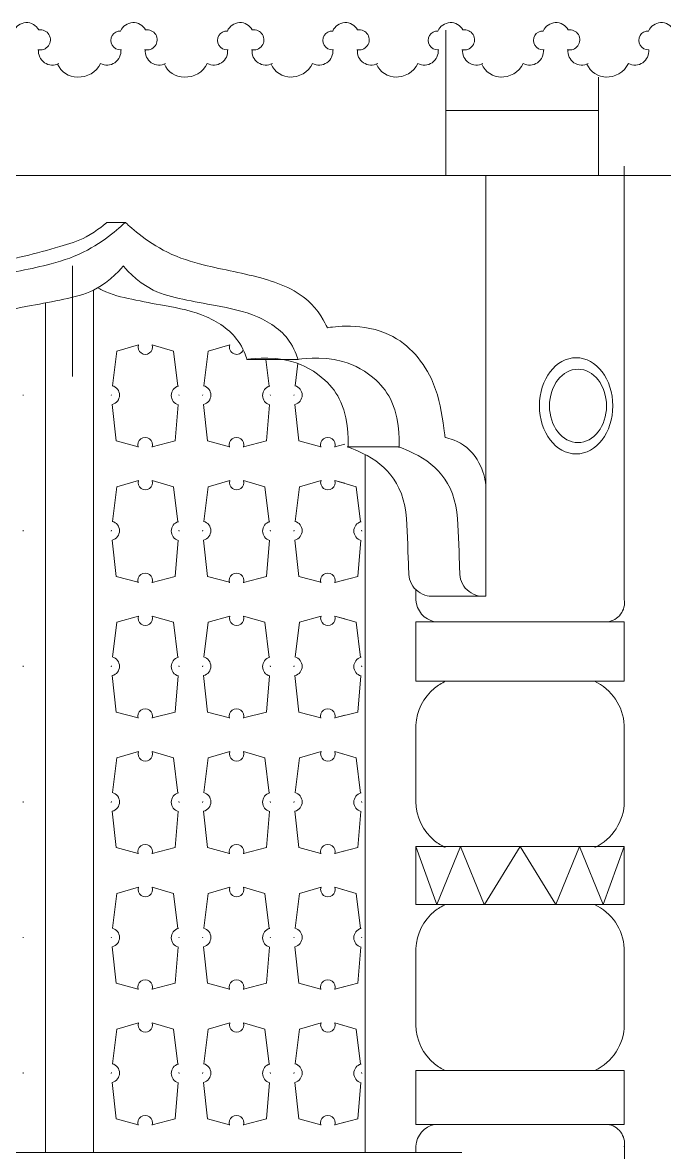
# Model space of a CAD drawing. Header units: millimetres. Extents: x 2399 to 111977, y 1313 to 59551.
# Drawn here: x 17006 to 18063, y 44698 to 46561 of the extents above; entities that cross this region are included whole.
import ezdxf

# ---------------------------------------------------------------- set-up
doc = ezdxf.new("R2010")
doc.units = ezdxf.units.MM
doc.layers.add('main line', color=7, linetype='Continuous', lineweight=13)

msp = doc.modelspace()

# ---------------------------------------------------------------- linework, layer by layer
at = {"layer": 'main line', "color": 7, "linetype": 'Continuous', "lineweight": 13}
for p, q in [((17702.5514, 46308.781), (17702.5514, 46548.3053)), ((17954.3429, 46308.781), (17954.3429, 46470.9113)), ((17702.5514, 46415.7989), (17954.3429, 46415.7989)), ((17996.6753, 45609.7199), (17996.6753, 46324.2577)), ((12798.8324, 46308.781), (18267.3302, 46308.781)), ((17768.4453, 45615.3063), (17768.4453, 46308.781)), ((17087.6648, 46159.4724), (17087.6648, 45977.2945)), ((17122.5063, 46119.5093), (17122.5063, 44698.128)), ((17043.6333, 46098.5704), (17043.6333, 44698.128)), ((17161.0358, 46019.0482), (17196.4297, 46029.391)), ((17219.1856, 46029.391), (17254.3424, 46019.0482)), ((17311.4286, 46019.0482), (17346.8226, 46029.391)), ((17153.8459, 45961.8144), (17161.0358, 46019.0482)), ((17254.3424, 46019.0482), (17261.5063, 45961.1341)), ((17304.2387, 45961.8144), (17311.4286, 46019.0482)), ((17459.3405, 46005.4979), (17375.2807, 46005.4979)), ((17406.4114, 46005.4979), (17411.8991, 45961.1341)), ((17454.6316, 45961.8144), (17459.2601, 45998.6587)), ((17006.6438, 45945.8021), (17006.4606, 45947.2603)), ((17151.8343, 45945.8021), (17152.0175, 45947.2603)), ((17160.0102, 45871.1693), (17153.4379, 45931.1642)), ((17262.0771, 45930.7353), (17256.8362, 45871.1693)), ((17263.2224, 45947.2603), (17263.4028, 45945.8021)), ((17302.2272, 45945.8021), (17302.4104, 45947.2603)), ((17310.403, 45871.1693), (17303.8308, 45931.1642)), ((17412.47, 45930.7353), (17407.2291, 45871.1693)), ((17413.6153, 45947.2603), (17413.7957, 45945.8021)), ((17452.6201, 45945.8021), (17452.8033, 45947.2603)), ((17460.7959, 45871.1693), (17454.2236, 45931.1642)), ((17196.106, 45861.4519), (17160.0102, 45871.1693)), ((17256.8362, 45871.1693), (17219.192, 45861.3664)), ((17346.4989, 45861.4519), (17310.403, 45871.1693)), ((17407.2291, 45871.1693), (17369.5849, 45861.3664)), ((17496.8918, 45861.4519), (17460.7959, 45871.1693)), ((17536.6461, 45865.707), (17519.9777, 45861.3664)), ((17624.6057, 45861.2704), (17540.5459, 45861.2704)), ((17570.1054, 44698.128), (17570.1054, 45847.6994)), ((17161.0358, 45795.5263), (17196.4297, 45805.869)), ((17219.1856, 45805.869), (17254.3424, 45795.5263)), ((17311.4286, 45795.5263), (17346.8226, 45805.869)), ((17369.5785, 45805.869), (17404.7353, 45795.5263)), ((17497.2155, 45805.869), (17461.8215, 45795.5263)), ((17519.9713, 45805.869), (17536.6759, 45801.1355)), ((17519.9713, 45805.869), (17555.1281, 45795.5263)), ((17153.8459, 45738.2925), (17161.0358, 45795.5263)), ((17254.3424, 45795.5263), (17261.5063, 45737.6121)), ((17304.2387, 45738.2925), (17311.4286, 45795.5263)), ((17404.7353, 45795.5263), (17411.8991, 45737.6121)), ((17454.6316, 45738.2925), (17461.8215, 45795.5263)), ((17555.1281, 45795.5263), (17562.292, 45737.6121)), ((17006.6438, 45722.2802), (17006.4606, 45723.7383)), ((17151.8343, 45722.2802), (17152.0175, 45723.7383)), ((17160.0102, 45647.6473), (17153.4379, 45707.6423)), ((17262.0771, 45707.2134), (17256.8362, 45647.6473)), ((17263.2224, 45723.7383), (17263.4028, 45722.2802)), ((17302.2272, 45722.2802), (17302.4104, 45723.7383)), ((17310.403, 45647.6473), (17303.8308, 45707.6423)), ((17412.47, 45707.2134), (17407.2291, 45647.6473)), ((17413.6153, 45723.7383), (17413.7957, 45722.2802)), ((17452.6201, 45722.2802), (17452.8033, 45723.7383)), ((17460.7959, 45647.6473), (17454.2236, 45707.6423)), ((17562.8629, 45707.2134), (17557.622, 45647.6473)), ((17564.0082, 45723.7383), (17564.1886, 45722.2802)), ((17196.106, 45637.9299), (17160.0102, 45647.6473)), ((17256.8362, 45647.6473), (17219.192, 45637.8444)), ((17346.4989, 45637.9299), (17310.403, 45647.6473)), ((17407.2291, 45647.6473), (17369.5849, 45637.8444)), ((17496.8918, 45637.9299), (17460.7959, 45647.6473)), ((17557.622, 45647.6473), (17519.9777, 45637.8444)), ((17536.6461, 45642.185), (17519.9777, 45637.8444)), ((17653.2422, 45608.6844), (17653.2422, 45625.8484)), ((17675.359, 45615.3063), (17759.4187, 45615.3063)), ((17161.0358, 45572.0043), (17196.4297, 45582.3471)), ((17219.1856, 45582.3471), (17254.3424, 45572.0043)), ((17311.4286, 45572.0043), (17346.8226, 45582.3471)), ((17369.5785, 45582.3471), (17404.7353, 45572.0043)), ((17497.2155, 45582.3471), (17461.8215, 45572.0043)), ((17519.9713, 45582.3471), (17555.1281, 45572.0043)), ((17519.9713, 45582.3471), (17536.6759, 45577.6136)), ((17153.8459, 45514.7705), (17161.0358, 45572.0043)), ((17254.3424, 45572.0043), (17261.5063, 45514.0902)), ((17304.2387, 45514.7705), (17311.4286, 45572.0043)), ((17404.7353, 45572.0043), (17411.8991, 45514.0902)), ((17454.6316, 45514.7705), (17461.8215, 45572.0043)), ((17555.1281, 45572.0043), (17562.292, 45514.0902)), ((17653.2422, 45474.8649), (17653.2422, 45572.78)), ((17653.2422, 45572.78), (17684.3855, 45572.78)), ((17684.3855, 45572.78), (17996.6753, 45572.78)), ((17996.6753, 45474.8649), (17996.6753, 45572.78)), ((17006.6438, 45498.7582), (17006.4606, 45500.2164)), ((17151.8343, 45498.7582), (17152.0175, 45500.2164)), ((17160.0102, 45424.1254), (17153.4379, 45484.1203)), ((17262.0771, 45483.6914), (17256.8362, 45424.1254)), ((17263.2224, 45500.2164), (17263.4028, 45498.7582)), ((17302.2272, 45498.7582), (17302.4104, 45500.2164)), ((17310.403, 45424.1254), (17303.8308, 45484.1203)), ((17412.47, 45483.6914), (17407.2291, 45424.1254)), ((17413.6153, 45500.2164), (17413.7957, 45498.7582)), ((17452.6201, 45498.7582), (17452.8033, 45500.2164)), ((17460.7959, 45424.1254), (17454.2236, 45484.1203)), ((17562.8629, 45483.6914), (17557.622, 45424.1254)), ((17564.0082, 45500.2164), (17564.1886, 45498.7582)), ((17653.2422, 45474.8649), (17684.3855, 45474.8649)), ((17684.3855, 45474.8649), (17996.6753, 45474.8649)), ((17196.106, 45414.408), (17160.0102, 45424.1254)), ((17256.8362, 45424.1254), (17219.192, 45414.3225)), ((17346.4989, 45414.408), (17310.403, 45424.1254)), ((17407.2291, 45424.1254), (17369.5849, 45414.3225)), ((17496.8918, 45414.408), (17460.7959, 45424.1254)), ((17557.622, 45424.1254), (17519.9777, 45414.3225)), ((17536.6461, 45418.6631), (17519.9777, 45414.3225)), ((17653.2422, 45276.5234), (17653.2422, 45402.3183)), ((17996.6753, 45276.5234), (17996.6753, 45402.3183)), ((17161.0358, 45348.4824), (17196.4297, 45358.8251)), ((17219.1856, 45358.8251), (17254.3424, 45348.4824)), ((17311.4286, 45348.4824), (17346.8226, 45358.8251)), ((17369.5785, 45358.8251), (17404.7353, 45348.4824)), ((17497.2155, 45358.8251), (17461.8215, 45348.4824)), ((17519.9713, 45358.8251), (17555.1281, 45348.4824)), ((17519.9713, 45358.8251), (17536.6759, 45354.0916)), ((17153.8459, 45291.2486), (17161.0358, 45348.4824)), ((17254.3424, 45348.4824), (17261.5063, 45290.5682)), ((17304.2387, 45291.2486), (17311.4286, 45348.4824)), ((17404.7353, 45348.4824), (17411.8991, 45290.5682)), ((17454.6316, 45291.2486), (17461.8215, 45348.4824)), ((17555.1281, 45348.4824), (17562.292, 45290.5682)), ((17006.6438, 45275.2363), (17006.4606, 45276.6944)), ((17151.8343, 45275.2363), (17152.0175, 45276.6944)), ((17160.0102, 45200.6034), (17153.4379, 45260.5984)), ((17262.0771, 45260.1695), (17256.8362, 45200.6034)), ((17263.2224, 45276.6944), (17263.4028, 45275.2363)), ((17302.2272, 45275.2363), (17302.4104, 45276.6944)), ((17310.403, 45200.6034), (17303.8308, 45260.5984)), ((17412.47, 45260.1695), (17407.2291, 45200.6034)), ((17413.6153, 45276.6944), (17413.7957, 45275.2363)), ((17452.6201, 45275.2363), (17452.8033, 45276.6944)), ((17460.7959, 45200.6034), (17454.2236, 45260.5984)), ((17562.8629, 45260.1695), (17557.622, 45200.6034)), ((17564.0082, 45276.6944), (17564.1886, 45275.2363)), ((17196.106, 45190.886), (17160.0102, 45200.6034)), ((17256.8362, 45200.6034), (17219.192, 45190.8005)), ((17346.4989, 45190.886), (17310.403, 45200.6034)), ((17407.2291, 45200.6034), (17369.5849, 45190.8005)), ((17496.8918, 45190.886), (17460.7959, 45200.6034)), ((17557.622, 45200.6034), (17519.9777, 45190.8005)), ((17536.6461, 45195.1411), (17519.9777, 45190.8005)), ((17684.3855, 45117.466), (17653.2422, 45202.6349)), ((17653.2422, 45202.6349), (17684.3855, 45202.6349)), ((17653.2422, 45106.9526), (17653.2422, 45202.6349)), ((17684.3855, 45202.6349), (17996.6753, 45202.6349)), ((17726.9999, 45202.6349), (17688.2299, 45106.9526)), ((17765.7698, 45106.9526), (17726.9999, 45202.6349)), ((17766.3466, 45106.9526), (17824.9588, 45202.6349)), ((17824.9588, 45202.6349), (17884.1477, 45106.9526)), ((17884.1477, 45106.9526), (17922.9177, 45202.6349)), ((17922.9177, 45202.6349), (17961.6876, 45106.9526)), ((17961.6876, 45106.9526), (17996.6753, 45202.6349)), ((17996.6753, 45106.9526), (17996.6753, 45202.6349)), ((17161.0358, 45124.9604), (17196.4297, 45135.3032)), ((17219.1856, 45135.3032), (17254.3424, 45124.9604)), ((17311.4286, 45124.9604), (17346.8226, 45135.3032)), ((17369.5785, 45135.3032), (17404.7353, 45124.9604)), ((17497.2155, 45135.3032), (17461.8215, 45124.9604)), ((17519.9713, 45135.3032), (17555.1281, 45124.9604)), ((17519.9713, 45135.3032), (17536.6759, 45130.5697)), ((17153.8459, 45067.7266), (17161.0358, 45124.9604)), ((17254.3424, 45124.9604), (17261.5063, 45067.0463)), ((17304.2387, 45067.7266), (17311.4286, 45124.9604)), ((17404.7353, 45124.9604), (17411.8991, 45067.0463)), ((17454.6316, 45067.7266), (17461.8215, 45124.9604)), ((17555.1281, 45124.9604), (17562.292, 45067.0463)), ((17688.2299, 45106.9526), (17684.3855, 45117.466)), ((17653.2422, 45106.9526), (17684.3855, 45106.9526)), ((17684.3855, 45106.9526), (17996.6753, 45106.9526)), ((17006.6438, 45051.7143), (17006.4606, 45053.1725)), ((17151.8343, 45051.7143), (17152.0175, 45053.1725)), ((17160.0102, 44977.0815), (17153.4379, 45037.0764)), ((17262.0771, 45036.6475), (17256.8362, 44977.0815)), ((17263.2224, 45053.1725), (17263.4028, 45051.7143)), ((17302.2272, 45051.7143), (17302.4104, 45053.1725)), ((17310.403, 44977.0815), (17303.8308, 45037.0764)), ((17412.47, 45036.6475), (17407.2291, 44977.0815)), ((17413.6153, 45053.1725), (17413.7957, 45051.7143)), ((17452.6201, 45051.7143), (17452.8033, 45053.1725)), ((17460.7959, 44977.0815), (17454.2236, 45037.0764)), ((17562.8629, 45036.6475), (17557.622, 44977.0815)), ((17564.0082, 45053.1725), (17564.1886, 45051.7143)), ((17653.2422, 44908.6111), (17653.2422, 45034.406)), ((17996.6753, 44908.6111), (17996.6753, 45034.406)), ((17196.106, 44967.3641), (17160.0102, 44977.0815)), ((17256.8362, 44977.0815), (17219.192, 44967.2786)), ((17346.4989, 44967.3641), (17310.403, 44977.0815)), ((17407.2291, 44977.0815), (17369.5849, 44967.2786)), ((17496.8918, 44967.3641), (17460.7959, 44977.0815)), ((17557.622, 44977.0815), (17519.9777, 44967.2786)), ((17536.6461, 44971.6192), (17519.9777, 44967.2786)), ((17161.0358, 44901.4385), (17196.4297, 44911.7812)), ((17219.1856, 44911.7812), (17254.3424, 44901.4385)), ((17311.4286, 44901.4385), (17346.8226, 44911.7812)), ((17369.5785, 44911.7812), (17404.7353, 44901.4385)), ((17497.2155, 44911.7812), (17461.8215, 44901.4385)), ((17519.9713, 44911.7812), (17555.1281, 44901.4385)), ((17519.9713, 44911.7812), (17536.6759, 44907.0477)), ((17153.8459, 44844.2047), (17161.0358, 44901.4385)), ((17254.3424, 44901.4385), (17261.5063, 44843.5243)), ((17304.2387, 44844.2047), (17311.4286, 44901.4385)), ((17404.7353, 44901.4385), (17411.8991, 44843.5243)), ((17454.6316, 44844.2047), (17461.8215, 44901.4385)), ((17555.1281, 44901.4385), (17562.292, 44843.5243)), ((17653.2422, 44744.3672), (17653.2422, 44833.0405)), ((17653.2422, 44833.0405), (17684.3855, 44833.0405)), ((17684.3855, 44833.0405), (17996.6753, 44833.0405)), ((17996.6753, 44744.3672), (17996.6753, 44833.0405)), ((17006.6438, 44828.1924), (17006.4606, 44829.6505)), ((17151.8343, 44828.1924), (17152.0175, 44829.6505)), ((17160.0102, 44753.5595), (17153.4379, 44813.5545)), ((17262.0771, 44813.1256), (17256.8362, 44753.5595)), ((17263.2224, 44829.6505), (17263.4028, 44828.1924)), ((17302.2272, 44828.1924), (17302.4104, 44829.6505)), ((17310.403, 44753.5595), (17303.8308, 44813.5545)), ((17412.47, 44813.1256), (17407.2291, 44753.5595)), ((17413.6153, 44829.6505), (17413.7957, 44828.1924)), ((17452.6201, 44828.1924), (17452.8033, 44829.6505)), ((17460.7959, 44753.5595), (17454.2236, 44813.5545)), ((17562.8629, 44813.1256), (17557.622, 44753.5595)), ((17564.0082, 44829.6505), (17564.1886, 44828.1924)), ((17196.106, 44743.8421), (17160.0102, 44753.5595)), ((17256.8362, 44753.5595), (17219.192, 44743.7566)), ((17346.4989, 44743.8421), (17310.403, 44753.5595)), ((17407.2291, 44753.5595), (17369.5849, 44743.7566)), ((17496.8918, 44743.8421), (17460.7959, 44753.5595)), ((17557.622, 44753.5595), (17519.9777, 44743.7566)), ((17536.6461, 44748.0972), (17519.9777, 44743.7566)), ((17653.2422, 44744.3672), (17684.3855, 44744.3672)), ((17684.3855, 44744.3672), (17996.6753, 44744.3672)), ((17653.2422, 44708.4628), (17653.2422, 44698.128)), ((17997.0873, 44122.3986), (17997.0873, 44712.0312)), ((16621.832, 44698.128), (17729.3653, 44698.128))]:
    msp.add_line(p, q, dxfattribs=at)
at = {"layer": 'main line', "color": 7, "linetype": 'Continuous', "lineweight": 13, "flags": 128}
for points in [[(17030.8333, 46516.0211, 1.219803903), (17032.2638, 46548.703, 0.63216014), (16991.2998, 46546.7048, 1.067465283), (16991.5345, 46516.0211, -0.60309642), (16958.1428, 46493.2549)], [(17030.8333, 46516.0211, 1.219803903), (17032.2638, 46548.703, 0.63216014), (16991.2998, 46546.7048, 1.067465283), (16991.5345, 46516.0211, -0.60309642), (16958.1428, 46493.2549)], [(17030.8333, 46516.0211, 1.219803903), (17032.2638, 46548.703, 0.63216014), (16991.2998, 46546.7048, 1.067465283), (16991.5345, 46516.0211, -0.60309642), (16958.1428, 46493.2549)], [(17030.8333, 46516.0211, 1.219803903), (17032.2638, 46548.703, 0.63216014), (16991.2998, 46546.7048, 1.067465283), (16991.5345, 46516.0211, -0.60309642), (16958.1428, 46493.2549)], [(17030.8333, 46516.0211, 1.219803903), (17032.2638, 46548.703, 0.63216014), (16991.2998, 46546.7048, 1.067465283), (16991.5345, 46516.0211, -0.60309642), (16958.1428, 46493.2549)], [(17030.8333, 46516.0211, 1.219803903), (17032.2638, 46548.703, 0.63216014), (16991.2998, 46546.7048, 1.067465283), (16991.5345, 46516.0211, -0.60309642), (16958.1428, 46493.2549)], [(17206.7, 46516.0211, 1.219803903), (17208.1305, 46548.703, 0.63216014), (17167.1665, 46546.7048, 1.067465283), (17167.4012, 46516.0211, -0.60309642), (17134.0094, 46493.2549)], [(17206.7, 46516.0211, 1.219803903), (17208.1305, 46548.703, 0.63216014), (17167.1665, 46546.7048, 1.067465283), (17167.4012, 46516.0211, -0.60309642), (17134.0094, 46493.2549)], [(17206.7, 46516.0211, 1.219803903), (17208.1305, 46548.703, 0.63216014), (17167.1665, 46546.7048, 1.067465283), (17167.4012, 46516.0211, -0.60309642), (17134.0094, 46493.2549)], [(17206.7, 46516.0211, 1.219803903), (17208.1305, 46548.703, 0.63216014), (17167.1665, 46546.7048, 1.067465283), (17167.4012, 46516.0211, -0.60309642), (17134.0094, 46493.2549)], [(17206.7, 46516.0211, 1.219803903), (17208.1305, 46548.703, 0.63216014), (17167.1665, 46546.7048, 1.067465283), (17167.4012, 46516.0211, -0.60309642), (17134.0094, 46493.2549)], [(17206.7, 46516.0211, 1.219803903), (17208.1305, 46548.703, 0.63216014), (17167.1665, 46546.7048, 1.067465283), (17167.4012, 46516.0211, -0.60309642), (17134.0094, 46493.2549)], [(17382.5667, 46516.0211, 1.219803903), (17383.9972, 46548.703, 0.63216014), (17343.0331, 46546.7048, 1.067465283), (17343.2679, 46516.0211, -0.60309642), (17309.8761, 46493.2549)], [(17382.5667, 46516.0211, 1.219803903), (17383.9972, 46548.703, 0.63216014), (17343.0331, 46546.7048, 1.067465283), (17343.2679, 46516.0211, -0.60309642), (17309.8761, 46493.2549)], [(17382.5667, 46516.0211, 1.219803903), (17383.9972, 46548.703, 0.63216014), (17343.0331, 46546.7048, 1.067465283), (17343.2679, 46516.0211, -0.60309642), (17309.8761, 46493.2549)], [(17382.5667, 46516.0211, 1.219803903), (17383.9972, 46548.703, 0.63216014), (17343.0331, 46546.7048, 1.067465283), (17343.2679, 46516.0211, -0.60309642), (17309.8761, 46493.2549)], [(17382.5667, 46516.0211, 1.219803903), (17383.9972, 46548.703, 0.63216014), (17343.0331, 46546.7048, 1.067465283), (17343.2679, 46516.0211, -0.60309642), (17309.8761, 46493.2549)], [(17382.5667, 46516.0211, 1.219803903), (17383.9972, 46548.703, 0.63216014), (17343.0331, 46546.7048, 1.067465283), (17343.2679, 46516.0211, -0.60309642), (17309.8761, 46493.2549)], [(17555.9787, 46516.0211, 1.219803903), (17557.4091, 46548.703, 0.63216014), (17516.4451, 46546.7048, 1.067465283), (17516.6799, 46516.0211, -0.60309642), (17483.2881, 46493.2549)], [(17555.9787, 46516.0211, 1.219803903), (17557.4091, 46548.703, 0.63216014), (17516.4451, 46546.7048, 1.067465283), (17516.6799, 46516.0211, -0.60309642), (17483.2881, 46493.2549)], [(17555.9787, 46516.0211, 1.219803903), (17557.4091, 46548.703, 0.63216014), (17516.4451, 46546.7048, 1.067465283), (17516.6799, 46516.0211, -0.60309642), (17483.2881, 46493.2549)], [(17555.9787, 46516.0211, 1.219803903), (17557.4091, 46548.703, 0.63216014), (17516.4451, 46546.7048, 1.067465283), (17516.6799, 46516.0211, -0.60309642), (17483.2881, 46493.2549)], [(17555.9787, 46516.0211, 1.219803903), (17557.4091, 46548.703, 0.63216014), (17516.4451, 46546.7048, 1.067465283), (17516.6799, 46516.0211, -0.60309642), (17483.2881, 46493.2549)], [(17555.9787, 46516.0211, 1.219803903), (17557.4091, 46548.703, 0.63216014), (17516.4451, 46546.7048, 1.067465283), (17516.6799, 46516.0211, -0.60309642), (17483.2881, 46493.2549)], [(17729.3907, 46516.0211, 1.219803903), (17730.8211, 46548.703, 0.63216014), (17689.8571, 46546.7048, 1.067465283), (17690.0918, 46516.0211, -0.60309642), (17656.7001, 46493.2549)], [(17729.3907, 46516.0211, 1.219803903), (17730.8211, 46548.703, 0.63216014), (17689.8571, 46546.7048, 1.067465283), (17690.0918, 46516.0211, -0.60309642), (17656.7001, 46493.2549)], [(17729.3907, 46516.0211, 1.219803903), (17730.8211, 46548.703, 0.63216014), (17689.8571, 46546.7048, 1.067465283), (17690.0918, 46516.0211, -0.60309642), (17656.7001, 46493.2549)], [(17729.3907, 46516.0211, 1.219803903), (17730.8211, 46548.703, 0.63216014), (17689.8571, 46546.7048, 1.067465283), (17690.0918, 46516.0211, -0.60309642), (17656.7001, 46493.2549)], [(17729.3907, 46516.0211, 1.219803903), (17730.8211, 46548.703, 0.63216014), (17689.8571, 46546.7048, 1.067465283), (17690.0918, 46516.0211, -0.60309642), (17656.7001, 46493.2549)], [(17729.3907, 46516.0211, 1.219803903), (17730.8211, 46548.703, 0.63216014), (17689.8571, 46546.7048, 1.067465283), (17690.0918, 46516.0211, -0.60309642), (17656.7001, 46493.2549)], [(17902.8026, 46516.0211, 1.219803903), (17904.2331, 46548.703, 0.63216014), (17863.269, 46546.7048, 1.067465283), (17863.5038, 46516.0211, -0.60309642), (17830.112, 46493.2549)], [(17902.8026, 46516.0211, 1.219803903), (17904.2331, 46548.703, 0.63216014), (17863.269, 46546.7048, 1.067465283), (17863.5038, 46516.0211, -0.60309642), (17830.112, 46493.2549)], [(17902.8026, 46516.0211, 1.219803903), (17904.2331, 46548.703, 0.63216014), (17863.269, 46546.7048, 1.067465283), (17863.5038, 46516.0211, -0.60309642), (17830.112, 46493.2549)], [(17902.8026, 46516.0211, 1.219803903), (17904.2331, 46548.703, 0.63216014), (17863.269, 46546.7048, 1.067465283), (17863.5038, 46516.0211, -0.60309642), (17830.112, 46493.2549)], [(17902.8026, 46516.0211, 1.219803903), (17904.2331, 46548.703, 0.63216014), (17863.269, 46546.7048, 1.067465283), (17863.5038, 46516.0211, -0.60309642), (17830.112, 46493.2549)], [(17902.8026, 46516.0211, 1.219803903), (17904.2331, 46548.703, 0.63216014), (17863.269, 46546.7048, 1.067465283), (17863.5038, 46516.0211, -0.60309642), (17830.112, 46493.2549)], [(18076.2146, 46516.0211, 1.219803903), (18077.645, 46548.703, 0.63216014), (18036.681, 46546.7048, 1.067465283), (18036.9158, 46516.0211, -0.60309642), (18003.524, 46493.2549)], [(18076.2146, 46516.0211, 1.219803903), (18077.645, 46548.703, 0.63216014), (18036.681, 46546.7048, 1.067465283), (18036.9158, 46516.0211, -0.60309642), (18003.524, 46493.2549)], [(18076.2146, 46516.0211, 1.219803903), (18077.645, 46548.703, 0.63216014), (18036.681, 46546.7048, 1.067465283), (18036.9158, 46516.0211, -0.60309642), (18003.524, 46493.2549)], [(18076.2146, 46516.0211, 1.219803903), (18077.645, 46548.703, 0.63216014), (18036.681, 46546.7048, 1.067465283), (18036.9158, 46516.0211, -0.60309642), (18003.524, 46493.2549)], [(18076.2146, 46516.0211, 1.219803903), (18077.645, 46548.703, 0.63216014), (18036.681, 46546.7048, 1.067465283), (18036.9158, 46516.0211, -0.60309642), (18003.524, 46493.2549)], [(18076.2146, 46516.0211, 1.219803903), (18077.645, 46548.703, 0.63216014), (18036.681, 46546.7048, 1.067465283), (18036.9158, 46516.0211, -0.60309642), (18003.524, 46493.2549)], [(17032.031, 46516.0211, 0.60309642), (17065.4228, 46493.2549)], [(17032.031, 46516.0211, 0.60309642), (17065.4228, 46493.2549)], [(17032.031, 46516.0211, 0.60309642), (17065.4228, 46493.2549)], [(17032.031, 46516.0211, 0.60309642), (17065.4228, 46493.2549)], [(17032.031, 46516.0211, 0.60309642), (17065.4228, 46493.2549)], [(17032.031, 46516.0211, 0.60309642), (17065.4228, 46493.2549)], [(17168.5989, 46516.0211, -0.017938026), (17167.4276, 46515.7773)], [(17168.5989, 46516.0211, -0.017938026), (17167.4276, 46515.7773)], [(17168.5989, 46516.0211, -0.017938026), (17167.4276, 46515.7773)], [(17168.5989, 46516.0211, -0.017938026), (17167.4276, 46515.7773)], [(17168.5989, 46516.0211, -0.017938026), (17167.4276, 46515.7773)], [(17168.5989, 46516.0211, -0.017938026), (17167.4276, 46515.7773)], [(17207.8977, 46516.0211, 0.60309642), (17241.2895, 46493.2549)], [(17207.8977, 46516.0211, 0.60309642), (17241.2895, 46493.2549)], [(17207.8977, 46516.0211, 0.60309642), (17241.2895, 46493.2549)], [(17207.8977, 46516.0211, 0.60309642), (17241.2895, 46493.2549)], [(17207.8977, 46516.0211, 0.60309642), (17241.2895, 46493.2549)], [(17207.8977, 46516.0211, 0.60309642), (17241.2895, 46493.2549)], [(17344.4656, 46516.0211, -0.017938026), (17343.2943, 46515.7773)], [(17344.4656, 46516.0211, -0.017938026), (17343.2943, 46515.7773)], [(17344.4656, 46516.0211, -0.017938026), (17343.2943, 46515.7773)], [(17344.4656, 46516.0211, -0.017938026), (17343.2943, 46515.7773)], [(17344.4656, 46516.0211, -0.017938026), (17343.2943, 46515.7773)], [(17344.4656, 46516.0211, -0.017938026), (17343.2943, 46515.7773)], [(17383.7644, 46516.0211, 0.60309642), (17417.1562, 46493.2549)], [(17383.7644, 46516.0211, 0.60309642), (17417.1562, 46493.2549)], [(17383.7644, 46516.0211, 0.60309642), (17417.1562, 46493.2549)], [(17383.7644, 46516.0211, 0.60309642), (17417.1562, 46493.2549)], [(17383.7644, 46516.0211, 0.60309642), (17417.1562, 46493.2549)], [(17383.7644, 46516.0211, 0.60309642), (17417.1562, 46493.2549)], [(17517.8776, 46516.0211, -0.017938026), (17516.7062, 46515.7773)], [(17517.8776, 46516.0211, -0.017938026), (17516.7062, 46515.7773)], [(17517.8776, 46516.0211, -0.017938026), (17516.7062, 46515.7773)], [(17517.8776, 46516.0211, -0.017938026), (17516.7062, 46515.7773)], [(17517.8776, 46516.0211, -0.017938026), (17516.7062, 46515.7773)], [(17517.8776, 46516.0211, -0.017938026), (17516.7062, 46515.7773)], [(17557.1764, 46516.0211, 0.60309642), (17590.5682, 46493.2549)], [(17557.1764, 46516.0211, 0.60309642), (17590.5682, 46493.2549)], [(17557.1764, 46516.0211, 0.60309642), (17590.5682, 46493.2549)], [(17557.1764, 46516.0211, 0.60309642), (17590.5682, 46493.2549)], [(17557.1764, 46516.0211, 0.60309642), (17590.5682, 46493.2549)], [(17557.1764, 46516.0211, 0.60309642), (17590.5682, 46493.2549)], [(17691.2895, 46516.0211, -0.017938026), (17690.1182, 46515.7773)], [(17691.2895, 46516.0211, -0.017938026), (17690.1182, 46515.7773)], [(17691.2895, 46516.0211, -0.017938026), (17690.1182, 46515.7773)], [(17691.2895, 46516.0211, -0.017938026), (17690.1182, 46515.7773)], [(17691.2895, 46516.0211, -0.017938026), (17690.1182, 46515.7773)], [(17691.2895, 46516.0211, -0.017938026), (17690.1182, 46515.7773)], [(17730.5884, 46516.0211, 0.60309642), (17763.9801, 46493.2549)], [(17730.5884, 46516.0211, 0.60309642), (17763.9801, 46493.2549)], [(17730.5884, 46516.0211, 0.60309642), (17763.9801, 46493.2549)], [(17730.5884, 46516.0211, 0.60309642), (17763.9801, 46493.2549)], [(17730.5884, 46516.0211, 0.60309642), (17763.9801, 46493.2549)], [(17730.5884, 46516.0211, 0.60309642), (17763.9801, 46493.2549)], [(17864.7015, 46516.0211, -0.017938026), (17863.5302, 46515.7773)], [(17864.7015, 46516.0211, -0.017938026), (17863.5302, 46515.7773)], [(17864.7015, 46516.0211, -0.017938026), (17863.5302, 46515.7773)], [(17864.7015, 46516.0211, -0.017938026), (17863.5302, 46515.7773)], [(17864.7015, 46516.0211, -0.017938026), (17863.5302, 46515.7773)], [(17864.7015, 46516.0211, -0.017938026), (17863.5302, 46515.7773)], [(17904.0003, 46516.0211, 0.60309642), (17937.3921, 46493.2549)], [(17904.0003, 46516.0211, 0.60309642), (17937.3921, 46493.2549)], [(17904.0003, 46516.0211, 0.60309642), (17937.3921, 46493.2549)], [(17904.0003, 46516.0211, 0.60309642), (17937.3921, 46493.2549)], [(17904.0003, 46516.0211, 0.60309642), (17937.3921, 46493.2549)], [(17904.0003, 46516.0211, 0.60309642), (17937.3921, 46493.2549)], [(17063.3084, 46492.27, 0.304535594), (17096.0818, 46470.9113)], [(17063.3084, 46492.27, 0.304535594), (17096.0818, 46470.9113)], [(17063.3084, 46492.27, 0.304535594), (17096.0818, 46470.9113)], [(17063.3084, 46492.27, 0.304535594), (17096.0818, 46470.9113)], [(17063.3084, 46492.27, 0.304535594), (17096.0818, 46470.9113)], [(17063.3084, 46492.27, 0.304535594), (17096.0818, 46470.9113)], [(17096.0818, 46470.9113, 0.304535594), (17134.0094, 46493.2549)], [(17096.0818, 46470.9113, 0.304535594), (17134.0094, 46493.2549)], [(17096.0818, 46470.9113, 0.304535594), (17134.0094, 46493.2549)], [(17096.0818, 46470.9113, 0.304535594), (17134.0094, 46493.2549)], [(17096.0818, 46470.9113, 0.304535594), (17134.0094, 46493.2549)], [(17096.0818, 46470.9113, 0.304535594), (17134.0094, 46493.2549)], [(17239.1751, 46492.27, 0.304535594), (17271.9485, 46470.9113)], [(17239.1751, 46492.27, 0.304535594), (17271.9485, 46470.9113)], [(17239.1751, 46492.27, 0.304535594), (17271.9485, 46470.9113)], [(17239.1751, 46492.27, 0.304535594), (17271.9485, 46470.9113)], [(17239.1751, 46492.27, 0.304535594), (17271.9485, 46470.9113)], [(17239.1751, 46492.27, 0.304535594), (17271.9485, 46470.9113)], [(17271.9485, 46470.9113, 0.304535594), (17309.8761, 46493.2549)], [(17271.9485, 46470.9113, 0.304535594), (17309.8761, 46493.2549)], [(17271.9485, 46470.9113, 0.304535594), (17309.8761, 46493.2549)], [(17271.9485, 46470.9113, 0.304535594), (17309.8761, 46493.2549)], [(17271.9485, 46470.9113, 0.304535594), (17309.8761, 46493.2549)], [(17271.9485, 46470.9113, 0.304535594), (17309.8761, 46493.2549)], [(17415.0418, 46492.27, 0.304535594), (17447.8151, 46470.9113)], [(17415.0418, 46492.27, 0.304535594), (17447.8151, 46470.9113)], [(17415.0418, 46492.27, 0.304535594), (17447.8151, 46470.9113)], [(17415.0418, 46492.27, 0.304535594), (17447.8151, 46470.9113)], [(17415.0418, 46492.27, 0.304535594), (17447.8151, 46470.9113)], [(17415.0418, 46492.27, 0.304535594), (17447.8151, 46470.9113)], [(17445.3604, 46470.9113, 0.304535594), (17483.2881, 46493.2549)], [(17445.3604, 46470.9113, 0.304535594), (17483.2881, 46493.2549)], [(17445.3604, 46470.9113, 0.304535594), (17483.2881, 46493.2549)], [(17445.3604, 46470.9113, 0.304535594), (17483.2881, 46493.2549)], [(17445.3604, 46470.9113, 0.304535594), (17483.2881, 46493.2549)], [(17445.3604, 46470.9113, 0.304535594), (17483.2881, 46493.2549)], [(17588.4538, 46492.27, 0.304535594), (17621.2271, 46470.9113)], [(17588.4538, 46492.27, 0.304535594), (17621.2271, 46470.9113)], [(17588.4538, 46492.27, 0.304535594), (17621.2271, 46470.9113)], [(17588.4538, 46492.27, 0.304535594), (17621.2271, 46470.9113)], [(17588.4538, 46492.27, 0.304535594), (17621.2271, 46470.9113)], [(17588.4538, 46492.27, 0.304535594), (17621.2271, 46470.9113)], [(17618.7724, 46470.9113, 0.304535594), (17656.7001, 46493.2549)], [(17618.7724, 46470.9113, 0.304535594), (17656.7001, 46493.2549)], [(17618.7724, 46470.9113, 0.304535594), (17656.7001, 46493.2549)], [(17618.7724, 46470.9113, 0.304535594), (17656.7001, 46493.2549)], [(17618.7724, 46470.9113, 0.304535594), (17656.7001, 46493.2549)], [(17618.7724, 46470.9113, 0.304535594), (17656.7001, 46493.2549)], [(17761.8657, 46492.27, 0.304535594), (17794.6391, 46470.9113)], [(17761.8657, 46492.27, 0.304535594), (17794.6391, 46470.9113)], [(17761.8657, 46492.27, 0.304535594), (17794.6391, 46470.9113)], [(17761.8657, 46492.27, 0.304535594), (17794.6391, 46470.9113)], [(17761.8657, 46492.27, 0.304535594), (17794.6391, 46470.9113)], [(17761.8657, 46492.27, 0.304535594), (17794.6391, 46470.9113)], [(17792.1844, 46470.9113, 0.304535594), (17830.112, 46493.2549)], [(17792.1844, 46470.9113, 0.304535594), (17830.112, 46493.2549)], [(17792.1844, 46470.9113, 0.304535594), (17830.112, 46493.2549)], [(17792.1844, 46470.9113, 0.304535594), (17830.112, 46493.2549)], [(17792.1844, 46470.9113, 0.304535594), (17830.112, 46493.2549)], [(17792.1844, 46470.9113, 0.304535594), (17830.112, 46493.2549)], [(17935.2777, 46492.27, 0.304535594), (17968.051, 46470.9113)], [(17935.2777, 46492.27, 0.304535594), (17968.051, 46470.9113)], [(17935.2777, 46492.27, 0.304535594), (17968.051, 46470.9113)], [(17935.2777, 46492.27, 0.304535594), (17968.051, 46470.9113)], [(17935.2777, 46492.27, 0.304535594), (17968.051, 46470.9113)], [(17935.2777, 46492.27, 0.304535594), (17968.051, 46470.9113)], [(17965.5963, 46470.9113, 0.304535594), (18003.524, 46493.2549)], [(17965.5963, 46470.9113, 0.304535594), (18003.524, 46493.2549)], [(17965.5963, 46470.9113, 0.304535594), (18003.524, 46493.2549)], [(17965.5963, 46470.9113, 0.304535594), (18003.524, 46493.2549)], [(17965.5963, 46470.9113, 0.304535594), (18003.524, 46493.2549)], [(17965.5963, 46470.9113, 0.304535594), (18003.524, 46493.2549)]]:
    msp.add_lwpolyline(points, format="xyb", dxfattribs=at)
at = {"layer": 'main line', "color": 7, "linetype": 'Continuous', "lineweight": 13}
for centre, radius, start, end in [((17207.8077, 46025.6881), 11.9653, 161.9728274, 18.0271726), ((17358.2005, 46025.6881), 11.9653, 161.9728274, 336.7581559), ((17149.4887, 45946.5446), 15.8793, 284.4005587, 75.5994413), ((17266.3789, 45946.0208), 15.8793, 104.4005587, 255.5994413), ((17299.8816, 45946.5446), 15.8793, 284.4005587, 75.5994413), ((17416.7718, 45946.0208), 15.8793, 104.4005587, 255.5994413), ((17450.2745, 45946.5446), 15.8793, 284.4005587, 75.5994413), ((17207.6607, 45864.5597), 11.9653, 341.9728274, 198.0271726), ((17358.0535, 45864.5597), 11.9653, 341.9728274, 198.0271726), ((17508.4464, 45864.5597), 11.9653, 341.9728274, 198.0271726), ((17207.8077, 45802.1662), 11.9653, 161.9728274, 18.0271726), ((17358.2005, 45802.1662), 11.9653, 161.9728274, 18.0271726), ((17508.5934, 45802.1662), 11.9653, 161.9728274, 18.0271726), ((17149.4887, 45723.0227), 15.8793, 284.4005587, 75.5994413), ((17266.3789, 45722.4989), 15.8793, 104.4005587, 255.5994413), ((17299.8816, 45723.0227), 15.8793, 284.4005587, 75.5994413), ((17416.7718, 45722.4989), 15.8793, 104.4005587, 255.5994413), ((17450.2745, 45723.0227), 15.8793, 284.4005587, 75.5994413), ((17567.1647, 45722.4989), 15.8793, 104.4005587, 255.5994413), ((17207.6607, 45641.0377), 11.9653, 341.9728274, 198.0271726), ((17358.0535, 45641.0377), 11.9653, 341.9728274, 198.0271726), ((17508.4464, 45641.0377), 11.9653, 341.9728274, 198.0271726), ((17679.8722, 45653.2459), 38.2071, 176.8607904, 276.7840138), ((17763.932, 45653.2459), 38.2071, 176.8607904, 276.7840138), ((17693.3777, 45611.9862), 40.271, 184.7030503, 256.7953125), ((17965.0649, 45604.5708), 32.027, 276.9625999, 9.2518112), ((17207.8077, 45578.6442), 11.9653, 161.9728274, 18.0271726), ((17358.2005, 45578.6442), 11.9653, 161.9728274, 18.0271726), ((17508.5934, 45578.6442), 11.9653, 161.9728274, 18.0271726), ((17149.4887, 45499.5007), 15.8793, 284.4005587, 75.5994413), ((17266.3789, 45498.9769), 15.8793, 104.4005587, 255.5994413), ((17299.8816, 45499.5007), 15.8793, 284.4005587, 75.5994413), ((17416.7718, 45498.9769), 15.8793, 104.4005587, 255.5994413), ((17450.2745, 45499.5007), 15.8793, 284.4005587, 75.5994413), ((17567.1647, 45498.9769), 15.8793, 104.4005587, 255.5994413), ((17738.4989, 45397.4543), 85.3953, 114.9741641, 129.3222272), ((17911.4186, 45397.4543), 85.3953, 3.2652668, 65.0258359), ((17738.4989, 45397.4543), 85.3953, 129.3222272, 176.7347332), ((17207.6607, 45417.5158), 11.9653, 341.9728274, 198.0271726), ((17358.0535, 45417.5158), 11.9653, 341.9728274, 198.0271726), ((17508.4464, 45417.5158), 11.9653, 341.9728274, 198.0271726), ((17207.8077, 45355.1223), 11.9653, 161.9728274, 18.0271726), ((17358.2005, 45355.1223), 11.9653, 161.9728274, 18.0271726), ((17508.5934, 45355.1223), 11.9653, 161.9728274, 18.0271726), ((17149.4887, 45275.9788), 15.8793, 284.4005587, 75.5994413), ((17266.3789, 45275.455), 15.8793, 104.4005587, 255.5994413), ((17299.8816, 45275.9788), 15.8793, 284.4005587, 75.5994413), ((17416.7718, 45275.455), 15.8793, 104.4005587, 255.5994413), ((17450.2745, 45275.9788), 15.8793, 284.4005587, 75.5994413), ((17567.1647, 45275.455), 15.8793, 104.4005587, 255.5994413), ((17737.6841, 45277.352), 84.4459, 180.5622234, 230.8645192), ((17912.2334, 45277.352), 84.4459, 295.2154069, 359.4377766), ((17207.6607, 45193.9938), 11.9653, 341.9728274, 198.0271726), ((17358.0535, 45193.9938), 11.9653, 341.9728274, 198.0271726), ((17508.4464, 45193.9938), 11.9653, 341.9728274, 198.0271726), ((17737.6841, 45277.352), 84.4459, 230.8645192, 244.7845931), ((17207.8077, 45131.6003), 11.9653, 161.9728274, 18.0271726), ((17358.2005, 45131.6003), 11.9653, 161.9728274, 18.0271726), ((17508.5934, 45131.6003), 11.9653, 161.9728274, 18.0271726), ((17738.4989, 45029.542), 85.3953, 129.3222272, 176.7347332), ((17738.4989, 45029.542), 85.3953, 114.9741641, 129.3222272), ((17911.4186, 45029.542), 85.3953, 3.2652668, 65.0258359), ((17149.4887, 45052.4568), 15.8793, 284.4005587, 75.5994413), ((17266.3789, 45051.933), 15.8793, 104.4005587, 255.5994413), ((17299.8816, 45052.4568), 15.8793, 284.4005587, 75.5994413), ((17416.7718, 45051.933), 15.8793, 104.4005587, 255.5994413), ((17450.2745, 45052.4568), 15.8793, 284.4005587, 75.5994413), ((17567.1647, 45051.933), 15.8793, 104.4005587, 255.5994413), ((17207.6607, 44970.4719), 11.9653, 341.9728274, 198.0271726), ((17358.0535, 44970.4719), 11.9653, 341.9728274, 198.0271726), ((17508.4464, 44970.4719), 11.9653, 341.9728274, 198.0271726), ((17207.8077, 44908.0784), 11.9653, 161.9728274, 18.0271726), ((17358.2005, 44908.0784), 11.9653, 161.9728274, 18.0271726), ((17508.5934, 44908.0784), 11.9653, 161.9728274, 18.0271726), ((17737.6841, 44909.4397), 84.4459, 180.5622234, 230.8645192), ((17912.2334, 44909.4397), 84.4459, 295.2154069, 359.4377766), ((17149.4887, 44828.9349), 15.8793, 284.4005587, 75.5994413), ((17266.3789, 44828.4111), 15.8793, 104.4005587, 255.5994413), ((17299.8816, 44828.9349), 15.8793, 284.4005587, 75.5994413), ((17416.7718, 44828.4111), 15.8793, 104.4005587, 255.5994413), ((17450.2745, 44828.9349), 15.8793, 284.4005587, 75.5994413), ((17567.1647, 44828.4111), 15.8793, 104.4005587, 255.5994413), ((17737.6841, 44909.4397), 84.4459, 230.8645192, 244.7845931), ((17207.6607, 44746.9499), 11.9653, 341.9728274, 198.0271726), ((17358.0535, 44746.9499), 11.9653, 341.9728274, 198.0271726), ((17508.4464, 44746.9499), 11.9653, 341.9728274, 198.0271726), ((17693.3777, 44705.1609), 40.271, 103.2046875, 175.2969497), ((17965.0649, 44712.5764), 32.027, 350.7481888, 83.0374001)]:
    msp.add_arc(centre, radius, start, end, dxfattribs=at)
for centre, major_axis, ratio in [((17917.3722, 45928.8788), (0, -79.3031), 0.762827774), ((17920.462, 45928.7479), (0, -60.4946), 0.776919766)]:
    msp.add_ellipse(centre, major_axis=major_axis, ratio=ratio, dxfattribs=at)
for points, knots in [([(17144.4647, 46231.3461), (17144.4647, 46231.3461), (17128.8673, 46217.2541), (17110.5076, 46207.4863), (17096.7728, 46200.1791), (17081.8021, 46195.65), (17066.8485, 46191.3163), (17047.5177, 46185.714), (17028.0534, 46180.5759), (17008.5295, 46175.6897), (16966.888, 46165.2683), (16924.663, 46156.0739), (16887.4474, 46134.9661), (16867.4922, 46123.648), (16849.7348, 46108.858), (16834.9168, 46091.3769), (16822.4772, 46076.7017), (16812.52, 46060.115), (16812.52, 46060.115)], [0, 0, 0, 0, 1, 1, 1, 2, 2, 2, 3, 3, 3, 4, 4, 4, 5, 5, 5, 6, 6, 6, 6]), ([(16841.9959, 46057.5928), (16841.9959, 46057.5928), (16851.9778, 46079.9885), (16868.7203, 46097.1642), (16890.7592, 46119.7733), (16921.3697, 46131.2003), (16951.9522, 46139.7366), (16985.2153, 46149.0212), (17019.4639, 46154.1451), (17052.8532, 46163.0214), (17073.4384, 46168.4939), (17093.6319, 46175.5131), (17112.3589, 46185.6595), (17146.4954, 46204.1547), (17174.8925, 46231.3461), (17174.8925, 46231.3461)], [0, 0, 0, 0, 1, 1, 1, 2, 2, 2, 3, 3, 3, 4, 4, 4, 5, 5, 5, 5]), ([(17507.7891, 46057.5928), (17507.7891, 46057.5928), (17497.8073, 46079.9885), (17481.0647, 46097.1642), (17459.0259, 46119.7733), (17428.4153, 46131.2003), (17397.8329, 46139.7366), (17364.5698, 46149.0212), (17330.3212, 46154.1451), (17296.9319, 46163.0214), (17276.3466, 46168.4939), (17256.1532, 46175.5131), (17237.4262, 46185.6595), (17203.2897, 46204.1547), (17174.8925, 46231.3461), (17174.8925, 46231.3461)], [0, 0, 0, 0, 1, 1, 1, 2, 2, 2, 3, 3, 3, 4, 4, 4, 5, 5, 5, 5]), ([(16884.1088, 46005.4979), (16884.1088, 46005.4979), (16888.3518, 46019.5021), (16896.0086, 46031.7595), (16908.6604, 46052.0132), (16929.0161, 46066.045), (16950.9939, 46075.6657), (16972.9045, 46085.257), (16996.4536, 46089.7233), (17020.0042, 46094.157), (17037.9101, 46097.5279), (17055.8512, 46100.7147), (17073.6588, 46104.5762), (17090.3812, 46108.2024), (17107.2451, 46111.8025), (17122.5063, 46119.5093), (17150.9952, 46133.896), (17171.7246, 46159.4724), (17171.7246, 46159.4724)], [0, 0, 0, 0, 1, 1, 1, 2, 2, 2, 3, 3, 3, 4, 4, 4, 5, 5, 5, 6, 6, 6, 6]), ([(17459.3405, 46005.4979), (17459.3405, 46005.4979), (17455.0975, 46019.5021), (17447.4407, 46031.7595), (17434.7889, 46052.0132), (17414.4332, 46066.045), (17392.4554, 46075.6657), (17370.5448, 46085.257), (17346.9956, 46089.7233), (17323.445, 46094.157), (17305.5392, 46097.5279), (17287.598, 46100.7147), (17269.7905, 46104.5762), (17253.0681, 46108.2024), (17236.2041, 46111.8025), (17220.943, 46119.5093), (17192.4541, 46133.896), (17171.7246, 46159.4724), (17171.7246, 46159.4724)], [0, 0, 0, 0, 1, 1, 1, 2, 2, 2, 3, 3, 3, 4, 4, 4, 5, 5, 5, 6, 6, 6, 6]), ([(17375.2807, 46005.4979), (17375.2807, 46005.4979), (17371.0377, 46019.5021), (17363.3809, 46031.7595), (17350.7291, 46052.0132), (17330.3734, 46066.045), (17308.3956, 46075.6657), (17286.485, 46085.257), (17262.9944, 46090.0468), (17239.3853, 46094.157), (17221.4306, 46097.2827), (17203.5579, 46100.7964), (17185.7307, 46104.5762), (17168.9871, 46108.1263), (17152.119, 46111.7886), (17136.8832, 46119.5093), (17133.9009, 46121.0206), (17131.0031, 46122.6916), (17131.0031, 46122.6916)], [0, 0, 0, 0, 1, 1, 1, 2, 2, 2, 3, 3, 3, 4, 4, 4, 5, 5, 5, 6, 6, 6, 6]), ([(17701.5592, 45876.6698), (17701.5592, 45876.6698), (17700.1441, 45888.7681), (17698.3403, 45900.8115), (17694.6122, 45925.7028), (17689.7014, 45950.5995), (17678.9114, 45973.3213), (17663.1343, 46006.5449), (17637.4333, 46034.9575), (17603.3674, 46048.8653), (17558.3, 46067.2645), (17507.7891, 46057.5928), (17507.7891, 46057.5928)], [0, 0, 0, 0, 1, 1, 1, 2, 2, 2, 3, 3, 3, 4, 4, 4, 4]), ([(17375.2807, 46005.4979), (17375.2807, 46005.4979), (17412.881, 46012.1165), (17448.3704, 46002.2151), (17469.0135, 45996.4558), (17488.016, 45985.6887), (17503.7408, 45971.1178), (17514.7308, 45960.9343), (17523.6856, 45948.8301), (17529.779, 45935.1489), (17545.1872, 45900.5538), (17541.6199, 45860.9074), (17541.6199, 45860.9074)], [0, 0, 0, 0, 1, 1, 1, 2, 2, 2, 3, 3, 3, 4, 4, 4, 4]), ([(17459.3405, 46005.4979), (17459.3405, 46005.4979), (17496.9408, 46012.1165), (17532.4302, 46002.2151), (17553.0733, 45996.4558), (17572.0758, 45985.6887), (17587.8006, 45971.1178), (17598.7906, 45960.9343), (17607.7454, 45948.8301), (17613.8388, 45935.1489), (17629.247, 45900.5538), (17625.6797, 45860.9074), (17625.6797, 45860.9074)], [0, 0, 0, 0, 1, 1, 1, 2, 2, 2, 3, 3, 3, 4, 4, 4, 4]), ([(17768.4453, 45801.0257), (17768.4453, 45801.0257), (17763.1621, 45843.5079), (17732.0024, 45864.1467), (17718.207, 45873.2841), (17701.5592, 45876.6698), (17701.5592, 45876.6698)], [0, 0, 0, 0, 1, 1, 1, 2, 2, 2, 2]), ([(17540.5459, 45861.2704), (17540.5459, 45861.2704), (17561.6591, 45854.3968), (17580.2645, 45842.7482), (17599.5885, 45830.6498), (17615.8602, 45813.951), (17625.593, 45793.3494), (17637.4867, 45768.1737), (17638.7316, 45739.7989), (17639.6701, 45711.8204), (17640.7181, 45680.5721), (17641.8666, 45649.3276), (17641.8666, 45649.3276)], [0, 0, 0, 0, 1, 1, 1, 2, 2, 2, 3, 3, 3, 4, 4, 4, 4]), ([(17624.6057, 45861.2704), (17624.6057, 45861.2704), (17645.7189, 45854.3968), (17664.3243, 45842.7482), (17683.6482, 45830.6498), (17699.92, 45813.951), (17709.6528, 45793.3494), (17721.5465, 45768.1737), (17722.7914, 45739.7989), (17723.7298, 45711.8204), (17724.7779, 45680.5721), (17725.9264, 45649.3276), (17725.9264, 45649.3276)], [0, 0, 0, 0, 1, 1, 1, 2, 2, 2, 3, 3, 3, 4, 4, 4, 4])]:
    msp.add_open_spline(points, degree=3, knots=knots, dxfattribs=at)
msp.add_open_spline([(17174.8925, 46231.3461), (17174.8925, 46231.3461), (17144.4647, 46231.3461), (17144.4647, 46231.3461)], degree=3, dxfattribs=at)

doc.saveas('drawing.dxf')
